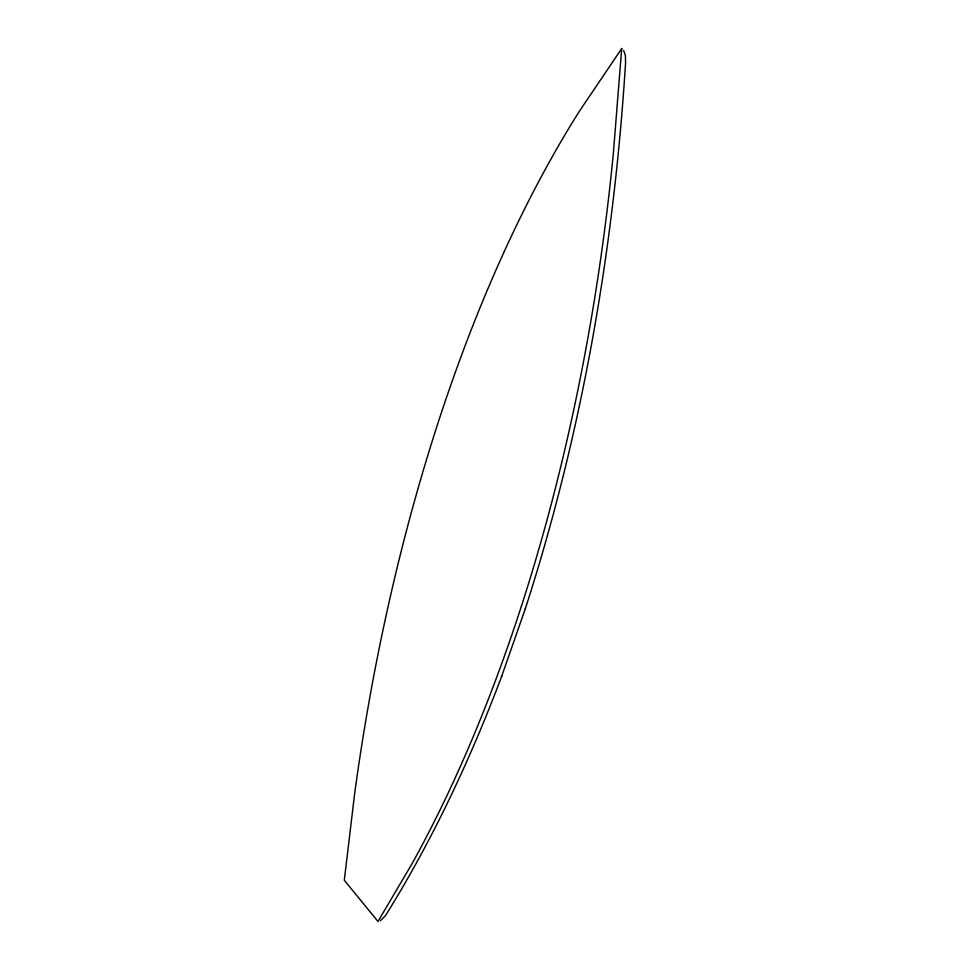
<?xml version="1.0" encoding="UTF-8"?>
<svg xmlns="http://www.w3.org/2000/svg" width="970" height="970" viewBox="0 0 970 970"><rect width="100%" height="100%" fill="white"/><g stroke="black" fill="none" stroke-linecap="round" stroke-linejoin="round"><path stroke-width="1.45" d="M525.291 608.748L525.485 608.202C582.497 431.82 613.901 247.823 625.565 63.014L625.42 55.678L623.661 50.464M380.482 920.712L385.502 915.607C432.426 840.36 470.147 759.765 501.478 676.89L501.696 676.26M501.478 676.89L525.485 608.202M621.709 48.5L613.367 153.139A1051.14 474.451 -84.5 0 1 412.347 863.203L377.985 921.5L344.301 880.251L354.729 792.927A1065.254 480.829 -84.5 0 1 579.017 111.817L621.709 48.5"/></g></svg>
